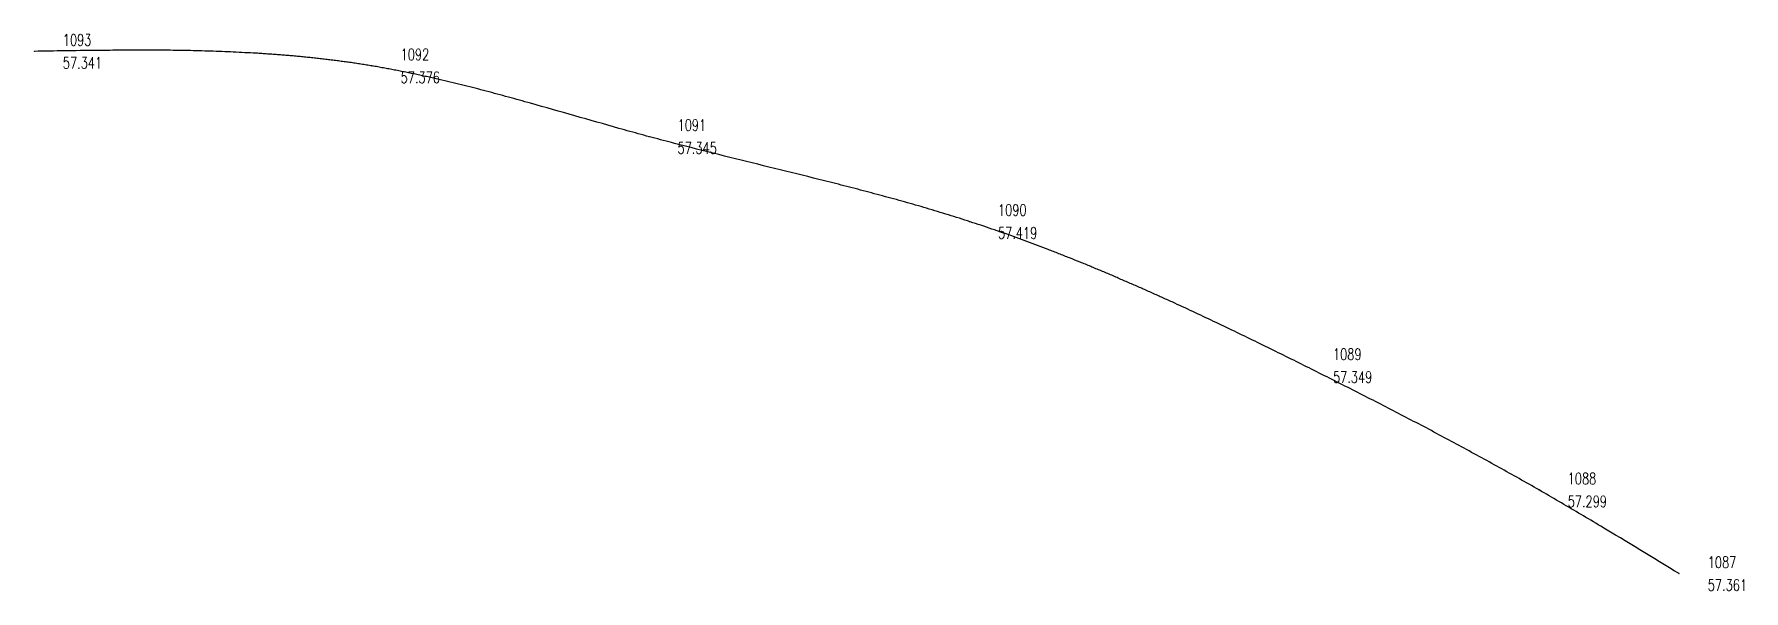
# Model space of a CAD drawing. Header units: millimetres. Extents: x 1351068 to 1351192, y 6240236 to 6240474.
# Drawn here: x 1351068.32 to 1351083.26, y 6240266.95 to 6240271.82 of the extents above; entities that cross this region are included whole.
import ezdxf
from ezdxf.enums import TextEntityAlignment as Align

# ---------------------------------------------------------------- set-up
doc = ezdxf.new("R2010")
doc.units = ezdxf.units.MM
for name, color, linetype, lineweight in [('0_Bordure', 7, 'Continuous', 30), ('CALQUE_PTTOPO_ALT', 7, 'Continuous', 0), ('CALQUE_PTTOPO_MAT', 7, 'Continuous', 0), ('PTTOPO', 7, 'Continuous', 0)]:
    doc.layers.add(name, color=color, linetype=linetype, lineweight=lineweight)
doc.styles.add('Style-STANDARD', font='STANDARD.shx')

# ---------------------------------------------------------------- blocks, each defined once
blk = doc.blocks.new('PTTOPO')
at = {"layer": 'PTTOPO'}
blk.add_point((0, 0), dxfattribs=at)
at = {"layer": 'CALQUE_PTTOPO_ALT', "style": 'Style-STANDARD', "width": 0.8}
blk.add_attdef('ALT', text='', height=0.1, dxfattribs=at).set_placement((0.25, -0.1), align=Align.MIDDLE_LEFT)
at = {"layer": 'CALQUE_PTTOPO_MAT', "style": 'Style-STANDARD', "width": 0.8}
blk.add_attdef('MAT', text='', height=0.1, dxfattribs=at).set_placement((0.25, 0.1), align=Align.MIDDLE_LEFT)

msp = doc.modelspace()

# ---------------------------------------------------------------- linework, layer by layer
at = {"layer": '0_Bordure', "elevation": 57.361}
msp.add_lwpolyline([(1351082.696, 6240267.103, 0.002073), (1351082.011, 6240267.518, 0.001167), (1351081.839, 6240267.62, 0.001427), (1351081.667, 6240267.721, 0.001687), (1351081.494, 6240267.822, 0.001812), (1351081.32, 6240267.921, 0.001712), (1351081.146, 6240268.018, 0.001611), (1351080.971, 6240268.115, 0.00151), (1351080.795, 6240268.21, 0.001408), (1351080.619, 6240268.305, 0.001306), (1351080.443, 6240268.399, 0.001204), (1351080.265, 6240268.491, 0.001103), (1351080.088, 6240268.583, 0.001), (1351079.91, 6240268.674, 0.001695), (1351079.552, 6240268.855, 0.001492), (1351079.193, 6240269.033, 0.001032), (1351079.013, 6240269.122, 0.001237), (1351078.832, 6240269.209, 0.001442), (1351078.651, 6240269.296, 0.001648), (1351078.47, 6240269.381, 0.001855), (1351078.288, 6240269.466, 0.001005), (1351078.197, 6240269.507, 0.001057), (1351078.105, 6240269.548, 0.00111), (1351078.014, 6240269.589, 0.001162), (1351077.922, 6240269.629, 0.001214), (1351077.83, 6240269.669, 0.001267), (1351077.738, 6240269.709, 0.00132), (1351077.646, 6240269.748, 0.001373), (1351077.554, 6240269.786, 0.001425), (1351077.461, 6240269.824, 0.001479), (1351077.369, 6240269.861, 0.001532), (1351077.276, 6240269.898, 0.001585), (1351077.182, 6240269.934, 0.001638), (1351077.089, 6240269.97, 0.001692), (1351076.996, 6240270.005, 0.001745), (1351076.902, 6240270.039, 0.001798), (1351076.808, 6240270.073, 0.001852), (1351076.714, 6240270.105, 0.001905), (1351076.619, 6240270.138, 0.001958), (1351076.525, 6240270.169, 0.001979), (1351076.43, 6240270.2, 0.001875), (1351076.335, 6240270.23, 0.001767), (1351076.239, 6240270.259, 0.001659), (1351076.144, 6240270.288, 0.001551), (1351076.048, 6240270.316, 0.001442), (1351075.952, 6240270.343, 0.001334), (1351075.856, 6240270.37, 0.001225), (1351075.76, 6240270.396, 0.001117), (1351075.663, 6240270.422, 0.001008), (1351075.567, 6240270.448, 0.001692), (1351075.374, 6240270.498, 0.001259), (1351075.18, 6240270.547, 0.001223), (1351074.791, 6240270.643, -0.002712), (1351074.013, 6240270.837, -0.001749), (1351073.819, 6240270.887, -0.001035), (1351073.722, 6240270.913, -0.00108), (1351073.625, 6240270.939, -0.001666), (1351073.432, 6240270.993, -0.001322), (1351073.045, 6240271.103, 0.001357), (1351072.659, 6240271.212, 0.001687), (1351072.466, 6240271.266, 0.001097), (1351072.369, 6240271.292, 0.001267), (1351072.273, 6240271.318, 0.001437), (1351072.176, 6240271.343, 0.001608), (1351072.079, 6240271.367, 0.001779), (1351071.982, 6240271.391, 0.001951), (1351071.885, 6240271.414, 0.00104), (1351071.836, 6240271.426, 0.001083), (1351071.788, 6240271.437, 0.001126), (1351071.739, 6240271.447, 0.001169), (1351071.691, 6240271.458, 0.001212), (1351071.642, 6240271.468, 0.001255), (1351071.593, 6240271.478, 0.001298), (1351071.544, 6240271.488, 0.001342), (1351071.496, 6240271.498, 0.001385), (1351071.447, 6240271.507, 0.001428), (1351071.398, 6240271.516, 0.001471), (1351071.349, 6240271.525, 0.001514), (1351071.3, 6240271.534, 0.001551), (1351071.251, 6240271.542, 0.001532), (1351071.202, 6240271.55, 0.001505), (1351071.153, 6240271.557, 0.001479), (1351071.103, 6240271.565, 0.001453), (1351071.054, 6240271.572, 0.001426), (1351071.005, 6240271.578, 0.001399), (1351070.956, 6240271.585, 0.001373), (1351070.906, 6240271.591, 0.001346), (1351070.857, 6240271.597, 0.001319), (1351070.808, 6240271.603, 0.001292), (1351070.758, 6240271.608, 0.001265), (1351070.709, 6240271.613, 0.001238), (1351070.659, 6240271.618, 0.001211), (1351070.61, 6240271.623, 0.001184), (1351070.56, 6240271.627, 0.001158), (1351070.51, 6240271.631, 0.001131), (1351070.461, 6240271.635, 0.001104), (1351070.411, 6240271.639, 0.001077), (1351070.361, 6240271.642, 0.00105), (1351070.311, 6240271.646, 0.001023), (1351070.262, 6240271.649, 0.001965), (1351070.162, 6240271.654, 0.001858), (1351070.062, 6240271.659, 0.001751), (1351069.962, 6240271.663, 0.001644), (1351069.862, 6240271.667, 0.001538), (1351069.762, 6240271.67, 0.001432), (1351069.662, 6240271.672, 0.001326), (1351069.561, 6240271.674, 0.001221), (1351069.461, 6240271.675, 0.001116), (1351069.361, 6240271.675, 0.001011), (1351069.26, 6240271.676, 0.00171), (1351069.059, 6240271.675, 0.001296), (1351068.857, 6240271.673, 0.001357), (1351068.59, 6240271.67, 0.001445), (1351068.322, 6240271.665)], format="xyb", dxfattribs=at)

# ---------------------------------------------------------------- block references
at = {"layer": 'PTTOPO'}
for p, values in [((1351068.322, 6240271.665, 57.341), {'ALT': '57.341', 'MAT': '1093'}), ((1351071.274, 6240271.538, 57.376), {'ALT': '57.376', 'MAT': '1092'}), ((1351073.694, 6240270.921, 57.345), {'ALT': '57.345', 'MAT': '1091'}), ((1351076.494, 6240270.179, 57.419), {'ALT': '57.419', 'MAT': '1090'}), ((1351079.421, 6240268.92, 57.349), {'ALT': '57.349', 'MAT': '1089'}), ((1351081.472, 6240267.834, 57.299), {'ALT': '57.299', 'MAT': '1088'}), ((1351082.696, 6240267.103, 57.361), {'ALT': '57.361', 'MAT': '1087'})]:
    msp.add_blockref('PTTOPO', p, dxfattribs=at).add_auto_attribs(values)

doc.saveas('drawing.dxf')
